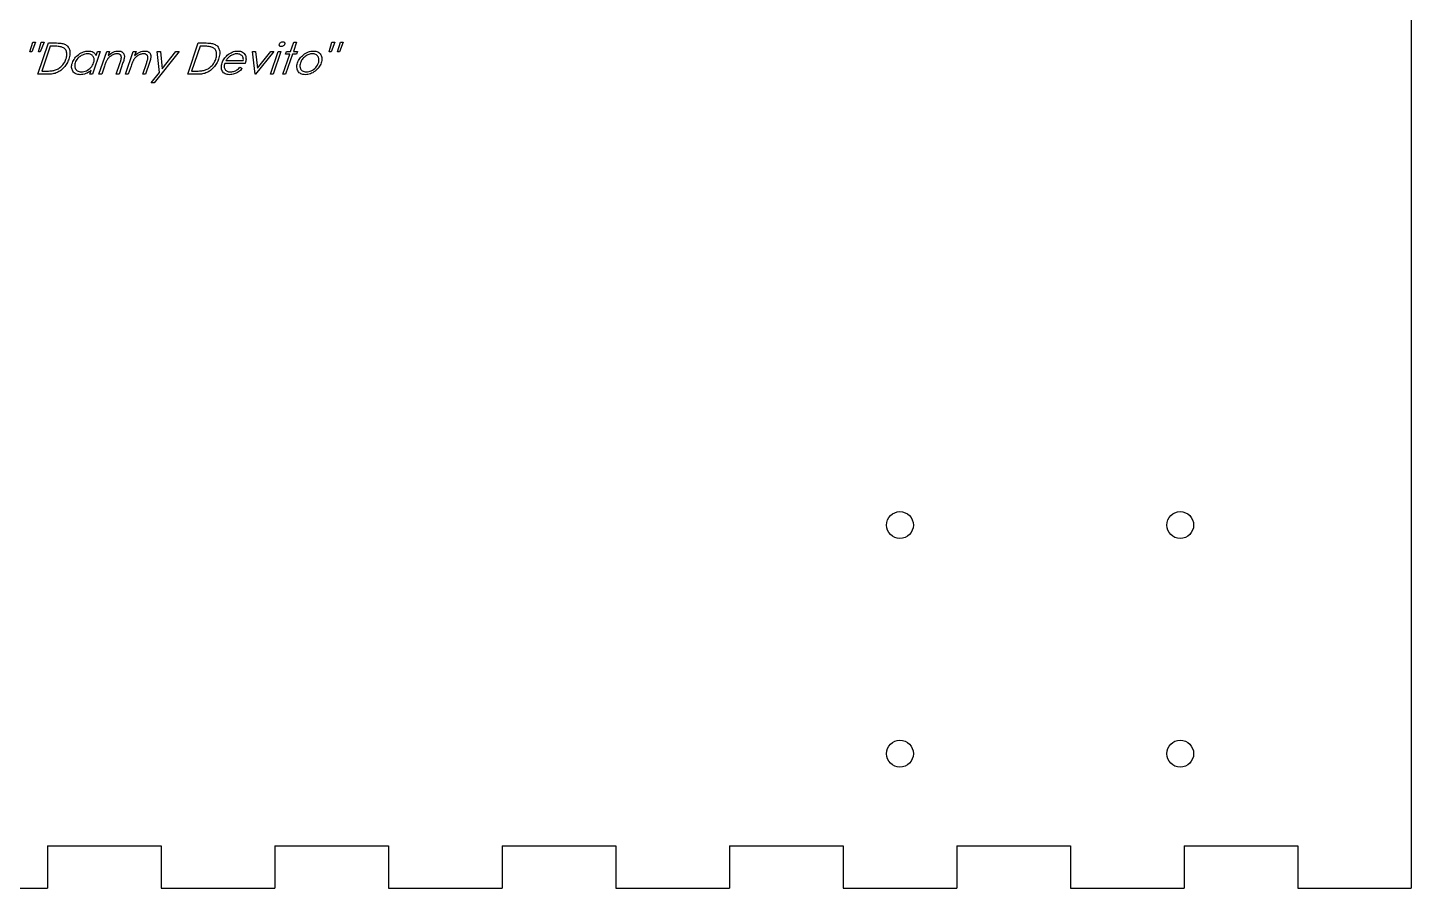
# Model space of a CAD drawing. Header units: inches. Extents: x 0 to 10.5, y -0.8 to 7.2.
# Drawn here: x 4.41 to 10.5, y -0.19 to 3.6 of the extents above; entities that cross this region are included whole.
import ezdxf

# ---------------------------------------------------------------- set-up
doc = ezdxf.new("R2010")
doc.units = ezdxf.units.IN
doc.header["$MEASUREMENT"] = 0

msp = doc.modelspace()

# ---------------------------------------------------------------- linework, layer by layer
at = {"color": 7, "linetype": 'Continuous', "lineweight": 25}
for p, q in [((10.5, 7.1875), (10.5, -0.1875)), ((4.5, 0), (5, 0)), ((4.5, 0), (4.5, -0.1875)), ((5, 0), (5, -0.1875)), ((5.5, 0), (6, 0)), ((5.5, 0), (5.5, -0.1875)), ((6, 0), (6, -0.1875)), ((6.5, 0), (7, 0)), ((6.5, 0), (6.5, -0.1875)), ((7, 0), (7, -0.1875)), ((7.5, 0), (8, 0)), ((7.5, 0), (7.5, -0.1875)), ((8, 0), (8, -0.1875)), ((8.5, 0), (9, 0)), ((8.5, 0), (8.5, -0.1875)), ((9, 0), (9, -0.1875)), ((9.5, 0), (10, 0)), ((9.5, 0), (9.5, -0.1875)), ((10, 0), (10, -0.1875)), ((4, -0.1875), (4.5, -0.1875)), ((5, -0.1875), (5.5, -0.1875)), ((6, -0.1875), (6.5, -0.1875)), ((7, -0.1875), (7.5, -0.1875)), ((8, -0.1875), (8.5, -0.1875)), ((9, -0.1875), (9.5, -0.1875)), ((10, -0.1875), (10.5, -0.1875))]:
    msp.add_line(p, q, dxfattribs=at)
at = {"color": 7, "linetype": 'Continuous', "flags": 128}
for points in [[(4.431, 3.4934), (4.4224, 3.4934), (4.4224, 3.4934), (4.4349, 3.5358), (4.4349, 3.5358), (4.4473, 3.5358), (4.4473, 3.5358), (4.431, 3.4934)], [(4.4575, 3.3944), (4.5044, 3.5322), (4.5044, 3.5322), (4.5322, 3.5322), (4.5322, 3.5322), (4.5394, 3.5322), (4.5461, 3.5319), (4.5522, 3.5315), (4.5578, 3.531), (4.5627, 3.5303), (4.5671, 3.5294), (4.571, 3.5284), (4.5742, 3.5273), (4.5742, 3.5273), (4.5783, 3.5254), (4.582, 3.5231), (4.5854, 3.5206), (4.5884, 3.5177), (4.591, 3.5145), (4.5932, 3.511), (4.595, 3.5071), (4.5965, 3.5029), (4.5976, 3.4985), (4.5982, 3.4938), (4.5984, 3.489), (4.5983, 3.4839), (4.5977, 3.4787), (4.5967, 3.4732), (4.5953, 3.4675), (4.5934, 3.4616), (4.5934, 3.4616), (4.5916, 3.4565), (4.5895, 3.4516), (4.5872, 3.4468), (4.5847, 3.4421), (4.5819, 3.4377), (4.5789, 3.4333), (4.5757, 3.4292), (4.5724, 3.4252), (4.5688, 3.4214), (4.5652, 3.4178), (4.5615, 3.4145), (4.5577, 3.4115), (4.5538, 3.4087), (4.5499, 3.4062), (4.5459, 3.4039), (4.5418, 3.4019), (4.5376, 3.4002), (4.533, 3.3986), (4.5282, 3.3974), (4.5232, 3.3963), (4.5179, 3.3955), (4.5123, 3.3949), (4.5064, 3.3946), (4.5003, 3.3944), (4.5003, 3.3944), (4.4576, 3.3944)], [(4.468, 3.4934), (4.4595, 3.4934), (4.4595, 3.4934), (4.472, 3.5358), (4.472, 3.5358), (4.4844, 3.5358), (4.4844, 3.5358), (4.468, 3.4934)], [(5.1165, 3.3944), (5.1633, 3.5322), (5.1633, 3.5322), (5.1912, 3.5322), (5.1912, 3.5322), (5.1984, 3.5322), (5.2051, 3.5319), (5.2112, 3.5315), (5.2167, 3.531), (5.2217, 3.5303), (5.2261, 3.5294), (5.2299, 3.5284), (5.2332, 3.5273), (5.2332, 3.5273), (5.2373, 3.5254), (5.241, 3.5231), (5.2443, 3.5206), (5.2473, 3.5177), (5.2499, 3.5145), (5.2521, 3.511), (5.254, 3.5071), (5.2554, 3.5029), (5.2565, 3.4985), (5.2572, 3.4938), (5.2574, 3.489), (5.2572, 3.4839), (5.2566, 3.4787), (5.2556, 3.4732), (5.2542, 3.4675), (5.2524, 3.4616), (5.2524, 3.4616), (5.2505, 3.4565), (5.2484, 3.4516), (5.2461, 3.4468), (5.2436, 3.4421), (5.2408, 3.4377), (5.2379, 3.4333), (5.2347, 3.4292), (5.2313, 3.4252), (5.2277, 3.4214), (5.2241, 3.4178), (5.2204, 3.4145), (5.2166, 3.4115), (5.2128, 3.4087), (5.2089, 3.4062), (5.2049, 3.4039), (5.2008, 3.4019), (5.1965, 3.4002), (5.192, 3.3986), (5.1872, 3.3974), (5.1821, 3.3963), (5.1768, 3.3955), (5.1712, 3.3949), (5.1653, 3.3946), (5.1592, 3.3944), (5.1592, 3.3944), (5.1165, 3.3944)], [(5.5352, 3.5375), (5.5374, 3.5373), (5.5393, 3.5368), (5.5409, 3.5358), (5.5423, 3.5344), (5.5432, 3.5328), (5.5437, 3.531), (5.5436, 3.529), (5.5431, 3.5269), (5.5431, 3.5269), (5.5422, 3.5248), (5.5409, 3.5229), (5.5392, 3.5211), (5.5372, 3.5195), (5.535, 3.5181), (5.5327, 3.5171), (5.5304, 3.5165), (5.528, 3.5163), (5.528, 3.5163), (5.5258, 3.5165), (5.5239, 3.5171), (5.5223, 3.5181), (5.521, 3.5195), (5.5201, 3.5211), (5.5196, 3.5229), (5.5196, 3.5248), (5.5201, 3.5269), (5.5201, 3.5269), (5.5211, 3.529), (5.5224, 3.531), (5.524, 3.5328), (5.5261, 3.5344), (5.5283, 3.5358), (5.5306, 3.5368), (5.5329, 3.5373), (5.5352, 3.5375)], [(5.5832, 3.5358), (5.5956, 3.5358), (5.5956, 3.5358), (5.5818, 3.4951), (5.5818, 3.4951), (5.5994, 3.4951), (5.5994, 3.4951), (5.5952, 3.4828), (5.5952, 3.4828), (5.5776, 3.4828), (5.5776, 3.4828), (5.5475, 3.3944), (5.5475, 3.3944), (5.5352, 3.3944), (5.5352, 3.3944), (5.5652, 3.4828), (5.5652, 3.4828), (5.5475, 3.4828), (5.5475, 3.4828), (5.5517, 3.4951), (5.5517, 3.4951), (5.5694, 3.4951), (5.5694, 3.4951), (5.5832, 3.5358)], [(5.7471, 3.4934), (5.7385, 3.4934), (5.7385, 3.4934), (5.751, 3.5358), (5.751, 3.5358), (5.7634, 3.5358), (5.7634, 3.5358), (5.7471, 3.4934)], [(5.7842, 3.4934), (5.7756, 3.4934), (5.7756, 3.4934), (5.7881, 3.5358), (5.7881, 3.5358), (5.8005, 3.5358), (5.8005, 3.5358), (5.7842, 3.4934)], [(4.4747, 3.4086), (4.4905, 3.4086), (4.4905, 3.4086), (4.4974, 3.4086), (4.5037, 3.4088), (4.5096, 3.4091), (4.5149, 3.4095), (4.5197, 3.41), (4.524, 3.4105), (4.5278, 3.4113), (4.5311, 3.4121), (4.5311, 3.4121), (4.5353, 3.4135), (4.5394, 3.4151), (4.5434, 3.4169), (4.5473, 3.419), (4.551, 3.4214), (4.5546, 3.424), (4.5581, 3.4269), (4.5615, 3.43), (4.5647, 3.4333), (4.5677, 3.4368), (4.5704, 3.4405), (4.573, 3.4444), (4.5753, 3.4484), (4.5775, 3.4527), (4.5794, 3.457), (4.5811, 3.4616), (4.5811, 3.4616), (4.5826, 3.4665), (4.5837, 3.4711), (4.5845, 3.4755), (4.5849, 3.4798), (4.5849, 3.4839), (4.5846, 3.4879), (4.5839, 3.4916), (4.5829, 3.4952), (4.5815, 3.4985), (4.5798, 3.5016), (4.5778, 3.5044), (4.5754, 3.5069), (4.5727, 3.5091), (4.5697, 3.5111), (4.5663, 3.5128), (4.5627, 3.5142), (4.5627, 3.5142), (4.5595, 3.5152), (4.5558, 3.5159), (4.5515, 3.5166), (4.5467, 3.5171), (4.5412, 3.5176), (4.5353, 3.5179), (4.5287, 3.518), (4.5216, 3.5181), (4.5216, 3.5181), (4.512, 3.5181), (4.512, 3.5181), (4.4747, 3.4086)], [(4.732, 3.4951), (4.6978, 3.3944), (4.6978, 3.3944), (4.6854, 3.3944), (4.6854, 3.3944), (4.6914, 3.4119), (4.6914, 3.4119), (4.6855, 3.4072), (4.6796, 3.4032), (4.6737, 3.3999), (4.6678, 3.3973), (4.6618, 3.3953), (4.6559, 3.3938), (4.6498, 3.393), (4.6437, 3.3927), (4.6437, 3.3927), (4.6385, 3.3929), (4.6336, 3.3936), (4.629, 3.3948), (4.6249, 3.3965), (4.621, 3.3986), (4.6176, 3.4013), (4.6145, 3.4044), (4.6118, 3.4079), (4.6095, 3.4119), (4.6078, 3.416), (4.6066, 3.4203), (4.606, 3.4249), (4.6059, 3.4296), (4.6064, 3.4345), (4.6074, 3.4397), (4.609, 3.4451), (4.609, 3.4451), (4.6111, 3.4503), (4.6135, 3.4554), (4.6164, 3.4602), (4.6197, 3.4649), (4.6234, 3.4694), (4.6275, 3.4737), (4.632, 3.4778), (4.637, 3.4817), (4.6422, 3.4853), (4.6474, 3.4883), (4.6527, 3.491), (4.658, 3.4931), (4.6633, 3.4948), (4.6687, 3.496), (4.6741, 3.4967), (4.6795, 3.4969), (4.6795, 3.4969), (4.6856, 3.4966), (4.6911, 3.4957), (4.6962, 3.4941), (4.7007, 3.492), (4.7028, 3.4907), (4.7047, 3.4892), (4.7064, 3.4875), (4.7081, 3.4857), (4.7096, 3.4837), (4.711, 3.4815), (4.7122, 3.4791), (4.7133, 3.4765), (4.7133, 3.4765), (4.7197, 3.4951), (4.7197, 3.4951), (4.732, 3.4951)], [(4.6755, 3.4845), (4.67, 3.4842), (4.6644, 3.4832), (4.6589, 3.4816), (4.6534, 3.4793), (4.648, 3.4765), (4.6429, 3.4731), (4.6381, 3.4692), (4.6336, 3.4648), (4.6295, 3.46), (4.6262, 3.4551), (4.6234, 3.4501), (4.6213, 3.4449), (4.6213, 3.4449), (4.6199, 3.4398), (4.6193, 3.4348), (4.6193, 3.4299), (4.6201, 3.4251), (4.6208, 3.4228), (4.6216, 3.4206), (4.6226, 3.4185), (4.6238, 3.4166), (4.6251, 3.4149), (4.6266, 3.4132), (4.6282, 3.4117), (4.63, 3.4103), (4.634, 3.408), (4.6384, 3.4064), (4.6432, 3.4054), (4.6484, 3.405), (4.6484, 3.405), (4.6538, 3.4054), (4.6594, 3.4063), (4.665, 3.408), (4.6707, 3.4103), (4.6762, 3.4131), (4.6813, 3.4164), (4.6861, 3.4202), (4.6904, 3.4244), (4.6942, 3.429), (4.6976, 3.4339), (4.7003, 3.4391), (4.7025, 3.4446), (4.7025, 3.4446), (4.7037, 3.4487), (4.7045, 3.4527), (4.7049, 3.4566), (4.7049, 3.4602), (4.7044, 3.4637), (4.7035, 3.467), (4.7022, 3.4701), (4.7004, 3.4731), (4.6983, 3.4758), (4.6959, 3.4781), (4.6933, 3.4801), (4.6903, 3.4817), (4.687, 3.4829), (4.6835, 3.4838), (4.6796, 3.4844), (4.6755, 3.4845)], [(4.7603, 3.4951), (4.7727, 3.4951), (4.7727, 3.4951), (4.7665, 3.477), (4.7665, 3.477), (4.7722, 3.4818), (4.7779, 3.486), (4.7835, 3.4894), (4.7891, 3.4922), (4.7947, 3.4942), (4.8004, 3.4957), (4.806, 3.4966), (4.8116, 3.4969), (4.8116, 3.4969), (4.8144, 3.4968), (4.817, 3.4965), (4.8195, 3.4961), (4.8219, 3.4955), (4.8241, 3.4947), (4.8262, 3.4937), (4.8282, 3.4925), (4.83, 3.4912), (4.8316, 3.4897), (4.8331, 3.4881), (4.8343, 3.4864), (4.8354, 3.4845), (4.8363, 3.4826), (4.837, 3.4805), (4.8375, 3.4782), (4.8378, 3.4759), (4.838, 3.4733), (4.8378, 3.4704), (4.8375, 3.4671), (4.8368, 3.4636), (4.836, 3.4596), (4.8349, 3.4554), (4.8335, 3.4508), (4.8319, 3.4459), (4.8319, 3.4459), (4.8144, 3.3944), (4.8144, 3.3944), (4.802, 3.3944), (4.802, 3.3944), (4.8181, 3.4418), (4.8181, 3.4418), (4.8195, 3.4459), (4.8207, 3.4497), (4.8218, 3.4531), (4.8226, 3.4561), (4.8233, 3.4588), (4.8239, 3.4611), (4.8243, 3.4631), (4.8245, 3.4647), (4.8245, 3.4647), (4.8246, 3.4671), (4.8246, 3.4694), (4.8244, 3.4714), (4.824, 3.4734), (4.8235, 3.4752), (4.8227, 3.4768), (4.8218, 3.4782), (4.8206, 3.4796), (4.8193, 3.4807), (4.8179, 3.4818), (4.8162, 3.4826), (4.8144, 3.4833), (4.8123, 3.4838), (4.8101, 3.4842), (4.8078, 3.4845), (4.8052, 3.4845), (4.8052, 3.4845), (4.8022, 3.4844), (4.7992, 3.4841), (4.7961, 3.4835), (4.7931, 3.4826), (4.7901, 3.4815), (4.787, 3.4802), (4.784, 3.4787), (4.781, 3.4769), (4.778, 3.4749), (4.7752, 3.4728), (4.7726, 3.4706), (4.7701, 3.4683), (4.7678, 3.4659), (4.7657, 3.4633), (4.7637, 3.4606), (4.7619, 3.4579), (4.7619, 3.4579), (4.7608, 3.4558), (4.7596, 3.4534), (4.7583, 3.4506), (4.7569, 3.4474), (4.7555, 3.4439), (4.754, 3.4399), (4.7524, 3.4356), (4.7508, 3.4309), (4.7508, 3.4309), (4.7384, 3.3944), (4.7384, 3.3944), (4.7261, 3.3944), (4.7261, 3.3944), (4.7603, 3.4951)], [(4.8769, 3.4951), (4.8893, 3.4951), (4.8893, 3.4951), (4.8831, 3.477), (4.8831, 3.477), (4.8888, 3.4818), (4.8945, 3.486), (4.9001, 3.4894), (4.9057, 3.4922), (4.9113, 3.4942), (4.917, 3.4957), (4.9226, 3.4966), (4.9282, 3.4969), (4.9282, 3.4969), (4.931, 3.4968), (4.9336, 3.4965), (4.9361, 3.4961), (4.9385, 3.4955), (4.9407, 3.4947), (4.9428, 3.4937), (4.9448, 3.4925), (4.9466, 3.4912), (4.9482, 3.4897), (4.9497, 3.4881), (4.9509, 3.4864), (4.952, 3.4845), (4.9529, 3.4826), (4.9536, 3.4805), (4.9541, 3.4782), (4.9544, 3.4759), (4.9545, 3.4733), (4.9544, 3.4704), (4.9541, 3.4671), (4.9534, 3.4636), (4.9526, 3.4596), (4.9515, 3.4554), (4.9501, 3.4508), (4.9485, 3.4459), (4.9485, 3.4459), (4.931, 3.3944), (4.931, 3.3944), (4.9186, 3.3944), (4.9186, 3.3944), (4.9347, 3.4418), (4.9347, 3.4418), (4.9361, 3.4459), (4.9373, 3.4497), (4.9384, 3.4531), (4.9392, 3.4561), (4.9399, 3.4588), (4.9405, 3.4611), (4.9409, 3.4631), (4.941, 3.4647), (4.941, 3.4647), (4.9412, 3.4671), (4.9412, 3.4694), (4.941, 3.4714), (4.9406, 3.4734), (4.9401, 3.4752), (4.9393, 3.4768), (4.9384, 3.4782), (4.9372, 3.4796), (4.9359, 3.4807), (4.9345, 3.4818), (4.9328, 3.4826), (4.9309, 3.4833), (4.9289, 3.4838), (4.9267, 3.4842), (4.9243, 3.4845), (4.9218, 3.4845), (4.9218, 3.4845), (4.9188, 3.4844), (4.9158, 3.4841), (4.9127, 3.4835), (4.9097, 3.4826), (4.9067, 3.4815), (4.9036, 3.4802), (4.9006, 3.4787), (4.8975, 3.4769), (4.8946, 3.4749), (4.8918, 3.4728), (4.8892, 3.4706), (4.8867, 3.4683), (4.8844, 3.4659), (4.8823, 3.4633), (4.8803, 3.4606), (4.8785, 3.4579), (4.8785, 3.4579), (4.8774, 3.4558), (4.8762, 3.4534), (4.8749, 3.4506), (4.8735, 3.4474), (4.8721, 3.4439), (4.8706, 3.4399), (4.869, 3.4356), (4.8674, 3.4309), (4.8674, 3.4309), (4.855, 3.3944), (4.855, 3.3944), (4.8427, 3.3944), (4.8427, 3.3944), (4.8769, 3.4951)], [(4.9829, 3.4951), (4.9962, 3.4951), (4.9962, 3.4951), (5.0041, 3.418), (5.0041, 3.418), (5.0649, 3.4951), (5.0649, 3.4951), (5.0783, 3.4951), (5.0783, 3.4951), (4.9696, 3.3573), (4.9696, 3.3573), (4.9563, 3.3573), (4.9563, 3.3573), (4.9923, 3.403), (4.9923, 3.403), (4.9829, 3.4951)], [(5.1337, 3.4086), (5.1495, 3.4086), (5.1495, 3.4086), (5.1563, 3.4086), (5.1627, 3.4088), (5.1685, 3.4091), (5.1738, 3.4095), (5.1787, 3.41), (5.183, 3.4105), (5.1868, 3.4113), (5.1901, 3.4121), (5.1901, 3.4121), (5.1943, 3.4135), (5.1984, 3.4151), (5.2023, 3.4169), (5.2062, 3.419), (5.2099, 3.4214), (5.2135, 3.424), (5.2171, 3.4269), (5.2204, 3.43), (5.2236, 3.4333), (5.2266, 3.4368), (5.2294, 3.4405), (5.232, 3.4444), (5.2343, 3.4484), (5.2364, 3.4527), (5.2383, 3.457), (5.24, 3.4616), (5.24, 3.4616), (5.2415, 3.4665), (5.2426, 3.4711), (5.2434, 3.4755), (5.2438, 3.4798), (5.2439, 3.4839), (5.2435, 3.4879), (5.2429, 3.4916), (5.2418, 3.4952), (5.2404, 3.4985), (5.2387, 3.5016), (5.2367, 3.5044), (5.2343, 3.5069), (5.2317, 3.5091), (5.2286, 3.5111), (5.2253, 3.5128), (5.2216, 3.5142), (5.2216, 3.5142), (5.2185, 3.5152), (5.2147, 3.5159), (5.2105, 3.5166), (5.2056, 3.5171), (5.2002, 3.5176), (5.1942, 3.5179), (5.1877, 3.518), (5.1806, 3.5181), (5.1806, 3.5181), (5.1709, 3.5181), (5.1709, 3.5181), (5.1337, 3.4086)], [(5.3478, 3.4262), (5.3568, 3.4205), (5.3568, 3.4205), (5.3525, 3.4159), (5.3482, 3.4117), (5.3438, 3.408), (5.3394, 3.4048), (5.335, 3.402), (5.3304, 3.3996), (5.3258, 3.3975), (5.3211, 3.3958), (5.3162, 3.3944), (5.3112, 3.3934), (5.3061, 3.3929), (5.3008, 3.3927), (5.3008, 3.3927), (5.2951, 3.3929), (5.2899, 3.3937), (5.2852, 3.3949), (5.2809, 3.3967), (5.2772, 3.3989), (5.274, 3.4016), (5.2712, 3.4048), (5.269, 3.4086), (5.2672, 3.4126), (5.2659, 3.4168), (5.2651, 3.4211), (5.2647, 3.4255), (5.2648, 3.4301), (5.2653, 3.4347), (5.2663, 3.4396), (5.2678, 3.4445), (5.2678, 3.4445), (5.2695, 3.4492), (5.2716, 3.4537), (5.274, 3.4581), (5.2767, 3.4623), (5.2798, 3.4665), (5.2831, 3.4705), (5.2868, 3.4744), (5.2908, 3.4781), (5.2908, 3.4781), (5.2961, 3.4825), (5.3016, 3.4864), (5.3071, 3.4896), (5.3128, 3.4922), (5.3186, 3.4943), (5.3245, 3.4957), (5.3304, 3.4966), (5.3365, 3.4969), (5.3365, 3.4969), (5.3426, 3.4966), (5.3482, 3.4957), (5.3532, 3.4941), (5.3577, 3.492), (5.3616, 3.4892), (5.3651, 3.4858), (5.368, 3.4817), (5.3703, 3.4771), (5.3703, 3.4771), (5.3716, 3.4735), (5.3725, 3.4697), (5.373, 3.4656), (5.3731, 3.4614), (5.3728, 3.4569), (5.3721, 3.4522), (5.3709, 3.4473), (5.3694, 3.4421), (5.3694, 3.4421), (5.2793, 3.4421), (5.2793, 3.4421), (5.2782, 3.4382), (5.2775, 3.4344), (5.2771, 3.4307), (5.2772, 3.4273), (5.2776, 3.4241), (5.2784, 3.421), (5.2795, 3.4182), (5.2811, 3.4154), (5.283, 3.413), (5.2851, 3.4109), (5.2875, 3.4091), (5.2902, 3.4076), (5.2931, 3.4065), (5.2963, 3.4057), (5.2998, 3.4052), (5.3035, 3.405), (5.3035, 3.405), (5.3072, 3.4052), (5.311, 3.4056), (5.3148, 3.4064), (5.3187, 3.4074), (5.3225, 3.4087), (5.3262, 3.4101), (5.3296, 3.4118), (5.3328, 3.4137), (5.3361, 3.4159), (5.3397, 3.4188), (5.3436, 3.4222), (5.3478, 3.4262)], [(5.3613, 3.4545), (5.3614, 3.4594), (5.3612, 3.4638), (5.3604, 3.4676), (5.3592, 3.4709), (5.3574, 3.4738), (5.3552, 3.4765), (5.3524, 3.4788), (5.3492, 3.4808), (5.3455, 3.4824), (5.3416, 3.4836), (5.3374, 3.4843), (5.333, 3.4845), (5.333, 3.4845), (5.3292, 3.4844), (5.3255, 3.484), (5.3218, 3.4832), (5.3181, 3.4822), (5.3145, 3.4808), (5.3109, 3.4792), (5.3073, 3.4773), (5.3038, 3.4751), (5.3038, 3.4751), (5.3013, 3.4733), (5.2988, 3.4712), (5.2963, 3.469), (5.294, 3.4665), (5.2916, 3.4638), (5.2893, 3.4609), (5.2871, 3.4578), (5.2848, 3.4545), (5.2848, 3.4545), (5.3613, 3.4545)], [(5.4016, 3.4951), (5.415, 3.4951), (5.415, 3.4951), (5.4235, 3.4218), (5.4235, 3.4218), (5.4818, 3.4951), (5.4818, 3.4951), (5.4952, 3.4951), (5.4952, 3.4951), (5.4151, 3.3944), (5.4151, 3.3944), (5.4133, 3.3944), (5.4133, 3.3944), (5.4016, 3.4951)], [(5.5146, 3.4951), (5.527, 3.4951), (5.527, 3.4951), (5.4928, 3.3944), (5.4928, 3.3944), (5.4804, 3.3944), (5.4804, 3.3944), (5.5146, 3.4951)], [(5.6699, 3.4969), (5.6754, 3.4967), (5.6806, 3.4959), (5.6853, 3.4946), (5.6896, 3.4928), (5.6934, 3.4904), (5.6969, 3.4876), (5.6999, 3.4842), (5.7025, 3.4803), (5.7025, 3.4803), (5.7044, 3.4765), (5.7058, 3.4724), (5.7068, 3.4682), (5.7072, 3.4638), (5.7072, 3.4592), (5.7067, 3.4545), (5.7056, 3.4496), (5.7041, 3.4445), (5.7041, 3.4445), (5.7022, 3.4394), (5.6998, 3.4345), (5.697, 3.4297), (5.6939, 3.4251), (5.6903, 3.4206), (5.6863, 3.4163), (5.682, 3.4122), (5.6772, 3.4082), (5.6722, 3.4046), (5.6671, 3.4014), (5.6619, 3.3987), (5.6566, 3.3966), (5.6512, 3.3949), (5.6457, 3.3936), (5.6401, 3.3929), (5.6344, 3.3927), (5.6344, 3.3927), (5.6289, 3.3929), (5.6238, 3.3936), (5.6191, 3.3949), (5.6148, 3.3966), (5.611, 3.3987), (5.6076, 3.4014), (5.6047, 3.4046), (5.6021, 3.4082), (5.6, 3.4122), (5.5985, 3.4163), (5.5975, 3.4206), (5.5969, 3.4251), (5.5969, 3.4297), (5.5974, 3.4345), (5.5984, 3.4394), (5.5999, 3.4445), (5.5999, 3.4445), (5.6018, 3.4496), (5.6041, 3.4545), (5.6068, 3.4592), (5.6099, 3.4638), (5.6133, 3.4681), (5.6171, 3.4723), (5.6213, 3.4764), (5.6258, 3.4802), (5.6258, 3.4802), (5.6311, 3.4842), (5.6364, 3.4875), (5.6418, 3.4904), (5.6473, 3.4927), (5.6528, 3.4946), (5.6584, 3.4959), (5.6641, 3.4967), (5.6699, 3.4969)], [(5.6656, 3.4845), (5.6615, 3.4843), (5.6575, 3.4838), (5.6535, 3.4829), (5.6495, 3.4816), (5.6455, 3.48), (5.6415, 3.4779), (5.6375, 3.4756), (5.6336, 3.4728), (5.6298, 3.4698), (5.6264, 3.4666), (5.6232, 3.4633), (5.6204, 3.4599), (5.6179, 3.4562), (5.6157, 3.4524), (5.6138, 3.4485), (5.6122, 3.4444), (5.6122, 3.4444), (5.6108, 3.4392), (5.61, 3.4341), (5.61, 3.4291), (5.6108, 3.4244), (5.6114, 3.4222), (5.6122, 3.4201), (5.6131, 3.4181), (5.6143, 3.4162), (5.6155, 3.4145), (5.617, 3.4129), (5.6186, 3.4114), (5.6203, 3.4101), (5.6243, 3.4079), (5.6286, 3.4063), (5.6334, 3.4053), (5.6386, 3.405), (5.6386, 3.405), (5.644, 3.4053), (5.6495, 3.4063), (5.6549, 3.4079), (5.6603, 3.4101), (5.6656, 3.4129), (5.6705, 3.4162), (5.6752, 3.4201), (5.6796, 3.4244), (5.6835, 3.4291), (5.6869, 3.4341), (5.6896, 3.4392), (5.6917, 3.4444), (5.6917, 3.4444), (5.6929, 3.4485), (5.6937, 3.4524), (5.6941, 3.4562), (5.694, 3.4599), (5.6935, 3.4633), (5.6927, 3.4666), (5.6913, 3.4698), (5.6896, 3.4728), (5.6875, 3.4756), (5.6852, 3.4779), (5.6826, 3.48), (5.6797, 3.4816), (5.6766, 3.4829), (5.6732, 3.4838), (5.6695, 3.4843), (5.6656, 3.4845)]]:
    msp.add_lwpolyline(points, dxfattribs=at)
at = {"color": 7, "linetype": 'Continuous', "lineweight": 25}
for centre in [(8.25, 1.4109), (9.4831, 1.4109), (8.25, 0.405), (9.4831, 0.405)]:
    msp.add_circle(centre, 0.0591, dxfattribs=at)

doc.saveas('drawing.dxf')
